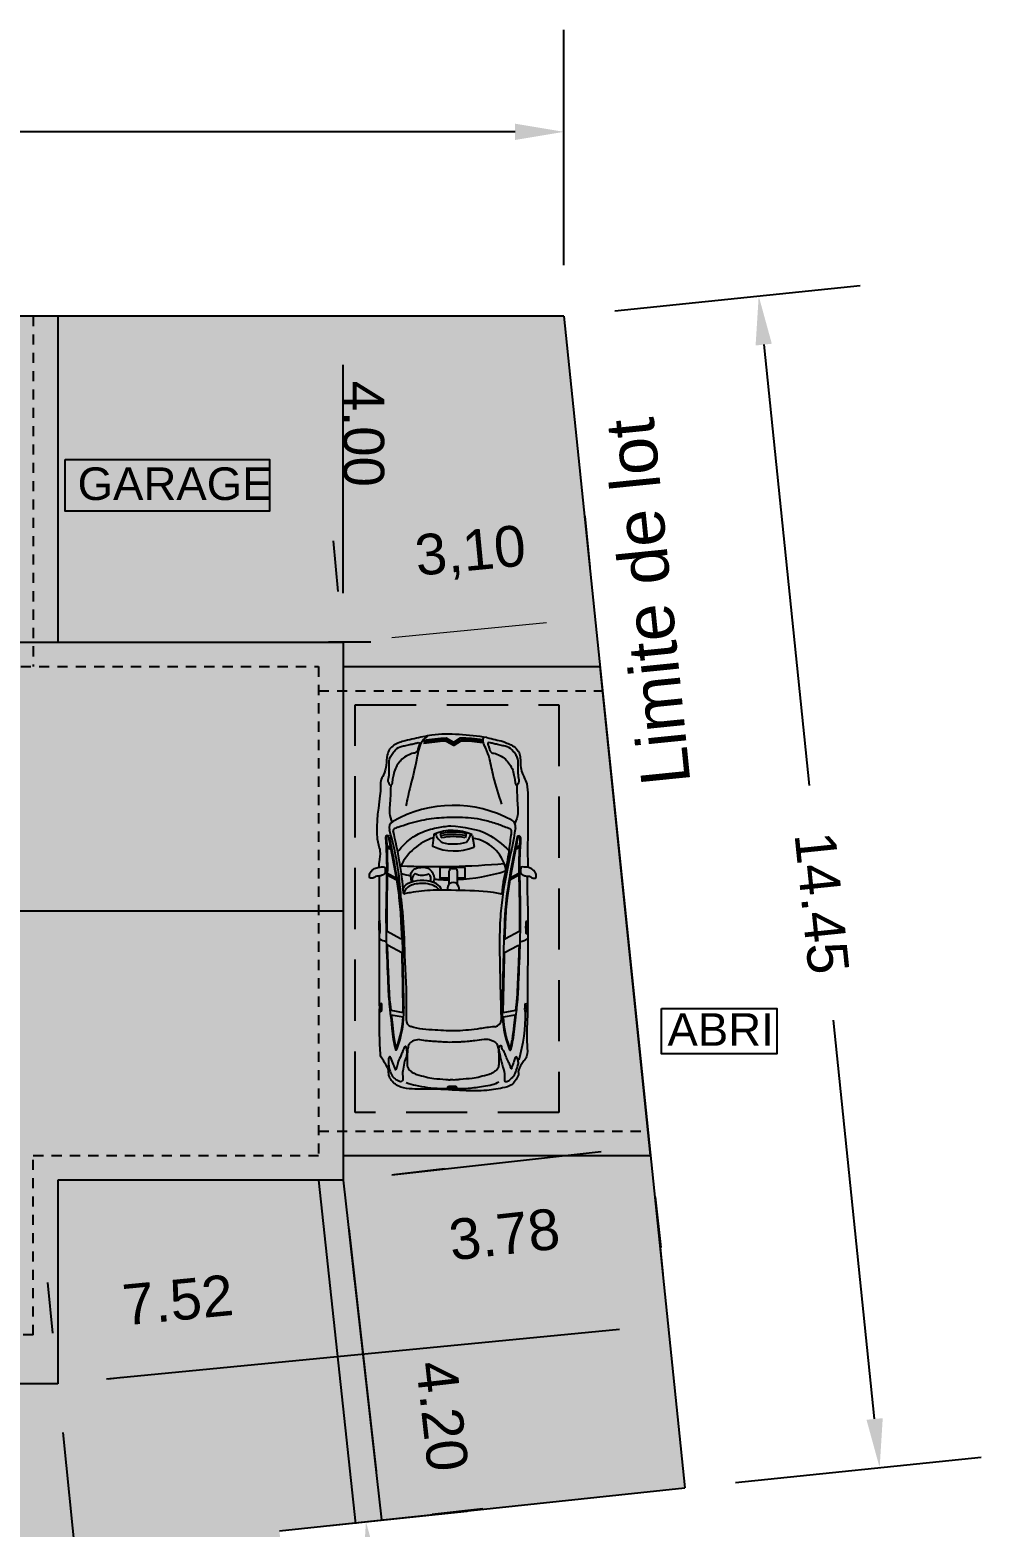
# Model space of a CAD drawing. Header units: millimetres. Extents: x 2334 to 13061, y 1687 to 13341.
# Drawn here: x 2356.39 to 2368.06, y 1713.74 to 1732.11 of the extents above; entities that cross this region are included whole.
import ezdxf

# ---------------------------------------------------------------- set-up
doc = ezdxf.new("R2010")
doc.units = ezdxf.units.MM
doc.linetypes.add('CACHE', pattern=[0.375, 0.25, -0.125])
for name, color, linetype in [('AUTOS', 250, 'Continuous'), ('Cotations Lot', 5, 'Continuous'), ('Espaces verts', 82, 'Continuous'), ('LimitesConstr', 1, 'Continuous'), ('LimitesLot', 5, 'Continuous'), ('Maison', 7, 'Continuous'), ('Stationnement', 7, 'Continuous'), ('Texte', 7, 'Continuous')]:
    doc.layers.add(name, color=color, linetype=linetype)
doc.styles.add('Ecriture', font='')
doc.styles.get("Standard").update_dxf_attribs({"font": 'arial.ttf'})
doc.styles.get('Ecriture').set_extended_font_data('NewsGoth BT')
doc.dimstyles.new('ISO-25', dxfattribs={"dimtxt": 2.5, "dimasz": 2.5, "dimexe": 1.25, "dimexo": 0.625, "dimtad": 1, "dimtxsty": 'Standard', "dimcen": 2.5, "dimadec": 0, "dimazin": 0, "dimtfac": 1, "dimtmove": 0, "dimatfit": 3, "dimfxl": 1, "dimarcsym": 0})
doc.dimstyles.new('Voirie', dxfattribs={"dimtxt": 0.8, "dimasz": 0.6, "dimexe": 0.18, "dimexo": 0.0625, "dimgap": 0, "dimtad": 0, "dimzin": 0, "dimdsep": 46, "dimtxsty": 'Ecriture', "dimcen": 0.04, "dimclrd": 256, "dimclre": 256, "dimclrt": 256, "dimaunit": 2, "dimadec": 3, "dimazin": 0, "dimtfac": 1, "dimtofl": 0, "dimtmove": 0, "dimatfit": 0, "dimfxl": 1, "dimtolj": 1, "dimtzin": 0, "dimlwd": -1, "dimarcsym": 0})

# ---------------------------------------------------------------- blocks, each defined once
blk = doc.blocks.new('*D4')
at = {"layer": 'Defpoints', "color": 0, "transparency": 16777216}
for p in [(2360.234, 1728.595), (2360.638, 1728.595), (2360.638, 1724.595)]:
    blk.add_point(p, dxfattribs=at)
at = {"layer": 'LimitesConstr', "lineweight": -2, "transparency": 16777216}
for p, q in [((2360.575, 1728.595), (2360.054, 1728.595)), ((2360.575, 1724.595), (2360.054, 1724.595))]:
    blk.add_line(p, q, dxfattribs=at)
at = {"layer": 'LimitesConstr', "transparency": 16777216}
blk.add_line((2360.234, 1725.195), (2360.234, 1727.995), dxfattribs=at)
for points in [[(2360.334, 1727.995), (2360.134, 1727.995), (2360.234, 1728.595)], [(2360.334, 1725.195), (2360.134, 1725.195), (2360.234, 1724.595)]]:
    blk.add_solid(points, dxfattribs=at)
at = {"layer": 'LimitesConstr', "transparency": 16777216, "insert": (2360.484, 1727.15), "char_height": 0.5, "attachment_point": 5, "rotation": 270, "style": 'Ecriture'}
blk.add_mtext('\\A1;4.00', dxfattribs=at)
blk = doc.blocks.new('*D6')
at = {"layer": 'Defpoints', "color": 0, "transparency": 16777216}
for p in [(2356.734, 1715.495), (2357.555, 1707.386), (2357.555, 1707.386)]:
    blk.add_point(p, dxfattribs=at)
at = {"layer": 'LimitesConstr', "color": 0, "lineweight": -2, "transparency": 16777216}
for p, q in [((2357.356, 1715.558), (2357.53, 1715.575)), ((2356.795, 1714.898), (2357.494, 1707.983)), ((2358.177, 1707.449), (2358.351, 1707.467))]:
    blk.add_line(p, q, dxfattribs=at)
at = {"layer": 'LimitesConstr', "color": 0, "transparency": 16777216}
for points in [[(2356.894, 1714.908), (2356.695, 1714.888), (2356.734, 1715.495)], [(2357.594, 1707.993), (2357.395, 1707.973), (2357.555, 1707.386)]]:
    blk.add_solid(points, dxfattribs=at)
at = {"layer": 'LimitesConstr', "color": 0, "transparency": 16777216, "insert": (2358.02, 1711.529), "char_height": 0.5, "attachment_point": 5, "rotation": 275.7775}
blk.add_mtext('8.15', dxfattribs=at)
blk = doc.blocks.new('*D8')
at = {"layer": 'Defpoints', "color": 0, "transparency": 16777216}
for p in [(2364.219, 1716.219), (2356.734, 1715.495), (2356.734, 1715.495)]:
    blk.add_point(p, dxfattribs=at)
at = {"layer": 'LimitesConstr', "color": 0, "lineweight": -2, "transparency": 16777216}
for p, q in [((2364.159, 1716.842), (2364.099, 1717.464)), ((2356.674, 1716.117), (2356.614, 1716.739)), ((2363.622, 1716.162), (2357.332, 1715.553))]:
    blk.add_line(p, q, dxfattribs=at)
at = {"layer": 'LimitesConstr', "color": 0, "transparency": 16777216}
for points in [[(2363.612, 1716.261), (2363.632, 1716.062), (2364.219, 1716.219)], [(2357.322, 1715.652), (2357.341, 1715.453), (2356.734, 1715.495)]]:
    blk.add_solid(points, dxfattribs=at)
at = {"layer": 'LimitesConstr', "color": 0, "transparency": 16777216, "insert": (2358.208, 1716.522), "char_height": 0.5, "attachment_point": 5, "rotation": 5.5293}
blk.add_mtext('7.52', dxfattribs=at)
blk = doc.blocks.new('*D9')
at = {"layer": 'Defpoints', "color": 0, "transparency": 16777216}
for p in [(2363.324, 1724.893), (2363.324, 1724.893), (2360.234, 1724.595)]:
    blk.add_point(p, dxfattribs=at)
at = {"layer": 'LimitesConstr', "color": 0, "lineweight": -2, "transparency": 16777216}
for p, q in [((2363.264, 1725.515), (2363.204, 1726.138)), ((2360.174, 1725.217), (2360.114, 1725.839))]:
    blk.add_line(p, q, dxfattribs=at)
at = {"layer": 'LimitesConstr', "color": 0, "lineweight": 0, "transparency": 16777216}
blk.add_line((2360.832, 1724.653), (2362.727, 1724.836), dxfattribs=at)
at = {"layer": 'LimitesConstr', "color": 0, "transparency": 16777216}
for points in [[(2362.717, 1724.935), (2362.737, 1724.736), (2363.324, 1724.893)], [(2360.822, 1724.752), (2360.841, 1724.553), (2360.234, 1724.595)]]:
    blk.add_solid(points, dxfattribs=at)
at = {"layer": 'LimitesConstr', "color": 0, "transparency": 16777216, "insert": (2361.798, 1725.676), "char_height": 0.5, "attachment_point": 5, "rotation": 5.5186}
blk.add_mtext('3,10', dxfattribs=at)
blk = doc.blocks.new('*D19')
at = {"layer": 'Defpoints', "color": 0, "transparency": 16777216}
for p in [(2360.234, 1717.995), (2360.705, 1713.826), (2360.705, 1713.826)]:
    blk.add_point(p, dxfattribs=at)
at = {"layer": 'LimitesConstr', "color": 0, "lineweight": -2, "transparency": 16777216}
for p, q in [((2360.855, 1718.065), (2361.477, 1718.135)), ((2360.302, 1717.399), (2360.638, 1714.422)), ((2361.326, 1713.896), (2361.947, 1713.966))]:
    blk.add_line(p, q, dxfattribs=at)
at = {"layer": 'LimitesConstr', "color": 0, "transparency": 16777216}
for points in [[(2360.401, 1717.41), (2360.202, 1717.387), (2360.234, 1717.995)], [(2360.737, 1714.433), (2360.539, 1714.411), (2360.705, 1713.826)]]:
    blk.add_solid(points, dxfattribs=at)
at = {"layer": 'LimitesConstr', "color": 0, "transparency": 16777216, "insert": (2361.447, 1715.1), "char_height": 0.5, "attachment_point": 5, "rotation": 276.4456}
blk.add_mtext('4.20', dxfattribs=at)
blk = doc.blocks.new('Citroen planta')
blk.add_arc((-3.183, -0.72), 0.00887, 252.2743, 284.294)
at = {"layer": 'AUTOS'}
for p, q in [((-2.995, 0.821), (-2.976, 0.777)), ((-2.971, 0.82), (-2.951, 0.772)), ((-2.658, 0.814), (-2.599, 0.706)), ((-2.637, 0.814), (-2.576, 0.702)), ((-1.946, 0.816), (-1.856, 0.652)), ((-1.771, 0.803), (-1.682, 0.639)), ((-0.975, 0.772), (-0.947, 0.619)), ((-0.92, 0.766), (-0.893, 0.621)), ((-3.129, 0.241), (-2.989, 0.266)), ((-4.317, -0.068), (-4.269, 0.015)), ((-4.269, 0.015), (-4.316, 0.089)), ((-4.299, -0.072), (-4.251, 0.011)), ((-4.252, 0.02), (-4.298, 0.094)), ((-4.281, -0.076), (-4.231, 0.011)), ((-4.231, 0.02), (-4.28, 0.099)), ((-3.148, 0.167), (-3.122, 0.162)), ((-3.122, 0.162), (-3.096, 0.157)), ((-2.717, -0.012), (-2.717, 0.032)), ((-2.69, 0.059), (-2.526, 0.059)), ((-3.146, -0.15), (-3.12, -0.144)), ((-3.12, -0.144), (-3.094, -0.139)), ((-2.528, -0.039), (-2.69, -0.039)), ((-3.132, -0.229), (-2.999, -0.246)), ((-2.662, -0.799), (-2.603, -0.691)), ((-2.641, -0.799), (-2.58, -0.687)), ((-1.95, -0.8), (-1.861, -0.636)), ((-1.776, -0.787), (-1.686, -0.623)), ((-0.979, -0.757), (-0.951, -0.604)), ((-0.924, -0.751), (-0.898, -0.606)), ((-2.999, -0.806), (-2.98, -0.762)), ((-2.976, -0.805), (-2.955, -0.757))]:
    blk.add_line(p, q, dxfattribs=at)
blk.add_lwpolyline([(-2.598, -0.039), (-2.598, -0.143, -0.414214), (-2.607, -0.152), (-2.724, -0.152, -0.414214), (-2.733, -0.143), (-2.733, 0.144, -0.414214), (-2.724, 0.153), (-2.607, 0.153, -0.414214), (-2.598, 0.144), (-2.598, 0.059)], format="xyb", dxfattribs=at)
for centre, radius, start, end in [((-2.052, 0.792), 0.234, 8.5013, 34.351), ((-3.232, 0.686), 0.0887, 80.9279, 151.2771), ((-3.097, 0.814), 0.0222, 88.3008, 259.2357), ((-3.097, 0.814), 0.0133, 88.3008, 259.2357), ((-1.954, 0.811), 0.00887, 28.6584, 89.0684), ((-1.763, 0.807), 0.00887, 88.3483, 208.6584), ((-0.929, -1.144), 2.039, 74.093, 90.7649), ((-0.743, -0.162), 0.912, 74.1707, 81.876), ((-2.002, 0.012), 1.491, 151.2771, 209.976), ((-2.61, 0.179), 0.485, 101.8559, 171.8473), ((-12.158, -0.212), 9.416, 357.4342, 5.1596), ((-4.833, -0.042), 2.253, 2.5781, 17.9104), ((-1.864, 0.647), 0.00887, 266.386, 28.6584), ((3.478, 226.024), 225.458, 268.64295, 268.86254), ((-1.674, 0.643), 0.00887, 208.6584, 268.6906), ((3.478, 226.024), 225.449, 268.69062, 268.86254), ((-0.968, 1.928), 1.318, 268.7216, 291.1082), ((-0.968, 1.928), 1.309, 268.7216, 270.9495), ((-0.968, 1.928), 1.309, 273.2953, 289.7506), ((-0.865, 0.511), 0.0887, 5.3633, 92.4336), ((-0.747, -0.172), 0.912, 76.0102, 81.876), ((-0.529, 0.705), 0.00887, 289.7506, 76.0102), ((-0.497, 0.707), 0.00887, 291.1082, 74.1707), ((-2.723, 0.101), 1.594, 170.1211, 180.2797), ((-2.723, 0.101), 1.577, 170.065, 180.0958), ((-2.723, 0.101), 1.559, 170.065, 179.9087), ((-2.631, 0.003), 0.555, 155.1563, 204.0455), ((-3.247, -0.067), 0.313, 49.4039, 69.9397), ((-3.127, 0.232), 0.00887, 99.8548, 155.1563), ((-3.562, 0.022), 0.629, 335.2947, 22.2212), ((-2.987, 0.257), 0.00887, 22.2212, 99.8548), ((-4.308, 0.094), 0.00887, 180.2797, 212.0347), ((-4.291, 0.099), 0.00887, 180.0958, 212.0347), ((-4.273, 0.104), 0.00887, 179.9087, 212.0347), ((-4.259, 0.015), 0.00887, 330.0729, 32.0347), ((-4.238, 0.015), 0.00887, 330.0729, 32.0347), ((-2.369, 0.013), 0.794, 168.826, 191.8488), ((-2.369, 0.013), 0.767, 168.826, 191.8488), ((-2.369, 0.013), 0.74, 168.826, 191.8488), ((-3.556, 0.011), 0.537, 345.3645, 17.3344), ((-2.69, 0.032), 0.0266, 90, 180), ((-4.309, -0.072), 0.00887, 150.0729, 183.6767), ((-0.763, 0.156), 3.562, 183.6767, 188.3238), ((-4.291, -0.076), 0.00887, 150.0729, 183.7634), ((-0.763, 0.156), 3.544, 183.7634, 188.3238), ((-4.273, -0.08), 0.00887, 150.0729, 183.8507), ((-0.763, 0.156), 3.526, 183.8507, 188.3238), ((-3.194, -0.031), 0.183, 285.462, 329.3051), ((-2.69, -0.012), 0.0266, 180, 270), ((-4.833, -0.042), 2.253, 355.341, 0.0844), ((-3.131, -0.22), 0.00887, 204.0455, 262.577), ((-2.443, -0.02), 0.687, 198.0974, 243.3215), ((-2.998, -0.237), 0.00887, 262.577, 335.2947), ((-2.821, -0.373), 0.185, 333.4848, 25.5347), ((-2.595, -0.34), 0.0753, 62.2145, 141.1029), ((-4.833, -0.042), 2.253, 344.97, 347.9791), ((-2.584, -0.413), 0.0837, 210.9723, 288.8446), ((-0.864, -0.481), 0.0887, 268.702, 340.8366), ((-3.217, -0.689), 0.0887, 209.976, 286.3405), ((-2.168, -4.267), 3.64, 93.0239, 106.3405), ((-2.035, -5.226), 4.641, 94.7136, 104.294), ((-2.417, -0.592), 0.00887, 274.7136, 10.9875), ((-1.868, -0.632), 0.00887, 331.3416, 93.614), ((3.473, -226.008), 225.458, 91.13746, 91.35705), ((3.473, -226.008), 225.449, 91.13746, 91.30938), ((-0.973, -1.913), 1.318, 68.8918, 91.2784), ((-0.973, -1.913), 1.309, 89.0505, 91.2784), ((-0.973, -1.913), 1.309, 70.2494, 86.7047), ((-0.752, 0.187), 0.912, 278.124, 283.9898), ((-0.748, 0.177), 0.912, 278.124, 285.8293), ((-0.533, -0.689), 0.00887, 283.9898, 70.2494), ((-0.501, -0.692), 0.00887, 285.8293, 68.8918), ((-3.101, -0.799), 0.0222, 100.7643, 271.6992), ((-3.101, -0.799), 0.0133, 100.7643, 271.6992), ((-1.958, -0.796), 0.00887, 270.9316, 331.3416), ((-2.056, -0.776), 0.234, 328.9862, 351.4987), ((-1.768, -0.792), 0.00887, 151.3416, 271.6517)]:
    blk.add_arc(centre, radius, start, end, dxfattribs=at)
blk.add_ellipse((-1.998, 0.91), major_axis=(-0.083, 0.0016), ratio=0.102782, dxfattribs=at)
for centre, major_axis, ratio, start_param, end_param in [((-2.47, 0.009), (0.0775, 0), 0.932272, 1.29458, 4.948947), ((-2.445, -0.374), (0, 0.239), 0.529672, 0.058485, 2.894188)]:
    blk.add_ellipse(centre, major_axis=major_axis, ratio=ratio, start_param=start_param, end_param=end_param, dxfattribs=at)
at = {"layer": 'AUTOS', "extrusion": (0, 0, -1)}
blk.add_ellipse((-2.003, -0.894), major_axis=(-0.083, -0.0016), ratio=0.102782, dxfattribs=at)
at = {"layer": 'AUTOS'}
for points, knots in [([(-4.326, 0.423), (-4.316, 0.457), (-4.298, 0.522), (-4.284, 0.612), (-4.248, 0.685), (-4.221, 0.756), (-4.171, 0.799), (-4.117, 0.829), (-4.054, 0.834), (-3.976, 0.832), (-3.899, 0.848), (-3.829, 0.883), (-3.738, 0.923), (-3.541, 0.924), (-3.292, 0.924), (-2.999, 0.921), (-2.824, 0.922), (-2.733, 0.923)], [0, 0, 0, 0, 0.118823, 0.228347, 0.304709, 0.395218, 0.479661, 0.520666, 0.602694, 0.688012, 0.788383, 0.860898, 0.954729, 1.11959, 1.518327, 1.801929, 2.110556, 2.110556, 2.110556, 2.110556]), ([(-2.733, 0.923), (-2.728, 0.937), (-2.717, 0.968), (-2.687, 1.007), (-2.648, 1.026), (-2.608, 1.031), (-2.594, 0.999), (-2.607, 0.969), (-2.629, 0.939), (-2.624, 0.91), (-2.631, 0.882), (-2.638, 0.855), (-2.665, 0.83), (-2.697, 0.833), (-2.741, 0.838), (-2.736, 0.883), (-2.734, 0.909), (-2.733, 0.923)], [0.0885943, 0.0885943, 0.0885943, 0.0885943, 0.1373899, 0.1989553, 0.2458559, 0.2904509, 0.3067594, 0.3537167, 0.3919221, 0.4272917, 0.447055, 0.4910496, 0.5184931, 0.5619515, 0.6001709, 0.6402891, 0.6890715, 0.6890715, 0.6890715, 0.6890715]), ([(-2.625, 0.917), (-2.622, 0.917), (-2.508, 0.912), (-2.255, 0.926), (-1.867, 0.924), (-1.478, 0.921), (-1.158, 0.922), (-0.856, 0.921), (-0.627, 0.9), (-0.446, 0.926), (-0.386, 0.895), (-0.351, 0.873), (-0.314, 0.842), (-0.271, 0.82), (-0.234, 0.803), (-0.195, 0.813), (-0.149, 0.792), (-0.098, 0.763), (-0.049, 0.709), (-0.018, 0.592), (0.012, 0.401), (0.01, 0.107), (-0.016, -0.198), (-0.009, -0.453), (-0.022, -0.615), (-0.066, -0.7), (-0.117, -0.751), (-0.182, -0.787), (-0.264, -0.781), (-0.323, -0.829), (-0.374, -0.85), (-0.406, -0.88), (-0.596, -0.896), (-0.79, -0.894), (-0.973, -0.893), (-0.995, -0.893)], [0.114046, 0.114046, 0.114046, 0.114046, 0.127519, 0.499235, 0.968453, 1.440308, 1.814622, 2.054514, 2.455224, 2.610949, 2.635875, 2.681833, 2.750323, 2.797084, 2.847368, 2.883024, 2.926275, 3.011124, 3.084414, 3.16311, 3.41524, 3.739789, 4.152943, 4.449449, 4.607544, 4.693588, 4.767288, 4.84799, 4.936972, 5.028501, 5.093159, 5.12765, 5.168553, 5.718196, 5.794044, 5.794044, 5.794044, 5.794044]), ([(-3.218, 0.773), (-2.875, 0.719), (-2.566, 0.623), (-2.153, 0.59), (-2.082, 0.585), (-2.082, 0.585)], [0.0003636, 0.0003636, 0.0003636, 0.0003636, 0.134701, 0.134701, 0.1508358, 0.1508358, 0.1508358, 0.1508358]), ([(-3.101, 0.792), (-2.779, 0.731), (-2.434, 0.652), (-2.009, 0.637), (-1.935, 0.634), (-1.862, 0.629)], [0.0116221, 0.0116221, 0.0116221, 0.0116221, 0.1543947, 0.1543947, 0.1841997, 0.1841997, 0.1841997, 0.1841997]), ([(-3.096, 0.836), (-2.936, 0.825), (-2.688, 0.819), (-2.28, 0.833), (-1.815, 0.829), (-1.391, 0.811), (-1.127, 0.799), (-1.035, 0.789), (-0.614, 0.741)], [0.04998, 0.04998, 0.04998, 0.04998, 0.456658, 0.88886, 1.432548, 2.02833, 2.31987, 2.336539, 2.336539, 2.336539, 2.336539]), ([(-2.971, 0.82), (-2.914, 0.817), (-2.862, 0.815), (-2.759, 0.814), (-2.708, 0.813), (-2.658, 0.814)], [0.1630874, 0.1630874, 0.1630874, 0.1630874, 0.3282058, 0.3282058, 0.4985864, 0.4985864, 0.4985864, 0.4985864]), ([(-2.637, 0.814), (-2.591, 0.815), (-2.545, 0.816), (-2.395, 0.819), (-2.291, 0.821), (-2.11, 0.822), (-2.032, 0.821), (-1.954, 0.82)], [0.5222333, 0.5222333, 0.5222333, 0.5222333, 0.6789211, 0.6789211, 1.0296365, 1.0296365, 1.2940564, 1.2940564, 1.2940564, 1.2940564]), ([(-1.763, 0.816), (-1.696, 0.814), (-1.629, 0.812), (-1.485, 0.806), (-1.407, 0.803), (-1.268, 0.796), (-1.207, 0.794), (-1.122, 0.788), (-1.098, 0.786), (-0.975, 0.772)], [1.5086743, 1.5086743, 1.5086743, 1.5086743, 1.734954, 1.734954, 1.9977611, 1.9977611, 2.2072366, 2.2072366, 2.2879509, 2.2879509, 2.2879509, 2.2879509]), ([(-1.067, 0.895), (-1.061, 0.898), (-1.044, 0.908), (-1.011, 0.91), (-0.981, 0.909), (-0.963, 0.9), (-0.958, 0.896), (-0.956, 0.895)], [0, 0, 0, 0, 0.00281353, 0.00784005, 0.01287951, 0.01501274, 0.01570301, 0.01570301, 0.01570301, 0.01570301]), ([(-1.067, 0.895), (-1.061, 0.891), (-1.044, 0.882), (-1.011, 0.89), (-0.981, 0.881), (-0.963, 0.89), (-0.958, 0.894), (-0.956, 0.895)], [0, 0, 0, 0, 0.00281353, 0.00784005, 0.01287951, 0.01501274, 0.01570301, 0.01570301, 0.01570301, 0.01570301]), ([(-3.243, -0.022), (-3.226, 0.137), (-3.197, 0.409), (-3.016, 0.609), (-2.94, 0.692)], [0, 0, 0, 0, 0.5236809, 0.8940297, 0.8940297, 0.8940297, 0.8940297]), ([(-3.22, 0.673), (-3.217, 0.684), (-3.212, 0.701), (-3.196, 0.717), (-3.166, 0.722), (-3.077, 0.708), (-2.906, 0.689), (-2.702, 0.654), (-2.542, 0.62), (-2.456, 0.608), (-2.422, 0.608), (-2.402, 0.605), (-2.423, 0.528), (-2.442, 0.351), (-2.45, 0.056), (-2.455, -0.257), (-2.435, -0.45), (-2.413, -0.566), (-2.408, -0.59)], [0, 0, 0, 0, 0.038062, 0.057765, 0.075887, 0.136118, 0.360736, 0.660851, 0.833831, 0.919425, 0.944413, 0.95681, 0.976133, 1.15453, 1.659168, 1.908025, 2.226872, 2.308645, 2.308645, 2.308645, 2.308645]), ([(-2.576, 0.702), (-2.505, 0.691), (-2.433, 0.68), (-2.26, 0.659), (-2.159, 0.651), (-1.993, 0.645), (-1.929, 0.643), (-1.865, 0.639)], [0.08651219, 0.08651219, 0.08651219, 0.08651219, 0.11635961, 0.11635961, 0.15763882, 0.15763882, 0.18372658, 0.18372658, 0.18372658, 0.18372658]), ([(-2.082, 0.585), (-2.043, 0.581), (-1.813, 0.574), (-1.469, 0.583), (-1.174, 0.586), (-0.869, 0.599)], [0.0364782, 0.0364782, 0.0364782, 0.0364782, 0.0534387, 0.1292772, 0.1736343, 0.1736343, 0.1736343, 0.1736343]), ([(-0.616, 0.462), (-0.612, 0.477), (-0.603, 0.508), (-0.568, 0.548), (-0.499, 0.565), (-0.421, 0.567), (-0.339, 0.571), (-0.271, 0.565), (-0.234, 0.527), (-0.207, 0.491), (-0.186, 0.427), (-0.161, 0.343), (-0.139, 0.226), (-0.135, 0.127), (-0.126, 0.061), (-0.127, 0.042), (-0.128, 0.041)], [0, 0, 0, 0, 0.051006, 0.109652, 0.169413, 0.283146, 0.376203, 0.448906, 0.503455, 0.546185, 0.600943, 0.729234, 0.842906, 1.005303, 1.062348, 1.067834, 1.067834, 1.067834, 1.067834]), ([(-0.097, 0.568), (-0.084, 0.541), (-0.056, 0.482), (-0.042, 0.352), (-0.011, 0.19), (-0.014, 0.013), (-0.014, -0.202), (-0.038, -0.389), (-0.073, -0.522), (-0.09, -0.57)], [0.0003357, 0.0003357, 0.0003357, 0.0003357, 0.0120881, 0.0270745, 0.0525606, 0.0788485, 0.0988506, 0.1397625, 0.1546131, 0.1546131, 0.1546131, 0.1546131]), ([(-4.326, 0.423), (-4.34, 0.309), (-4.367, 0.085), (-4.37, -0.218), (-4.317, -0.435), (-4.285, -0.591), (-4.251, -0.7), (-4.184, -0.777), (-4.094, -0.808), (-3.986, -0.809), (-3.878, -0.837), (-3.799, -0.884), (-3.708, -0.881), (-3.451, -0.9), (-3.177, -0.965), (-2.915, -0.878), (-2.822, -0.901), (-2.755, -0.903), (-2.734, -0.902)], [0, 0, 0, 0, 0.388807, 0.765455, 1.01322, 1.141907, 1.30735, 1.390473, 1.477778, 1.61655, 1.755196, 1.851534, 1.920565, 2.05458, 2.731843, 2.819344, 2.97386, 3.044752, 3.044752, 3.044752, 3.044752]), ([(-0.777, 0.519), (-0.77, 0.444), (-0.747, 0.298), (-0.719, 0.061), (-0.736, -0.222), (-0.747, -0.416), (-0.78, -0.51)], [0.0073838, 0.0073838, 0.0073838, 0.0073838, 0.0294007, 0.067193, 0.1037964, 0.1444788, 0.1444788, 0.1444788, 0.1444788]), ([(-0.619, -0.404), (-0.617, -0.435), (-0.613, -0.483), (-0.568, -0.536), (-0.499, -0.553), (-0.421, -0.555), (-0.339, -0.559), (-0.271, -0.553), (-0.234, -0.515), (-0.207, -0.479), (-0.186, -0.415), (-0.161, -0.331), (-0.139, -0.213), (-0.135, -0.114), (-0.125, -0.038), (-0.13, -0.006), (-0.126, 0.02), (-0.128, 0.041)], [0, 0, 0, 0, 0.102568, 0.161214, 0.220975, 0.334708, 0.427765, 0.500468, 0.555017, 0.597747, 0.652505, 0.780796, 0.894469, 1.056865, 1.11391, 1.156093, 1.160184, 1.160184, 1.160184, 1.160184]), ([(-2.449, -0.17), (-2.459, -0.171), (-2.474, -0.179), (-2.516, -0.233), (-2.538, -0.309), (-2.534, -0.441), (-2.52, -0.498), (-2.487, -0.554), (-2.472, -0.568), (-2.416, -0.6)], [0.058485, 0.058485, 0.058485, 0.058485, 0.595418, 0.595418, 1.615982, 1.615982, 2.403313, 2.403313, 2.894188, 2.894188, 2.894188, 2.894188]), ([(-4.346, -0.301), (-4.326, -0.326), (-4.258, -0.407), (-4.023, -0.44), (-3.765, -0.509), (-3.569, -0.554), (-3.487, -0.573)], [0.006523, 0.006523, 0.006523, 0.006523, 0.111758, 0.359136, 0.754402, 1.03756, 1.03756, 1.03756, 1.03756]), ([(-2.554, -0.502), (-2.574, -0.505), (-2.607, -0.509), (-2.66, -0.515), (-2.7, -0.484), (-2.73, -0.435), (-2.734, -0.376), (-2.734, -0.314), (-2.697, -0.264), (-2.644, -0.23), (-2.584, -0.219), (-2.557, -0.236), (-2.551, -0.241)], [0, 0, 0, 0, 0.0697224, 0.1152553, 0.1718464, 0.228887, 0.3065165, 0.3695628, 0.4317857, 0.5044965, 0.584817, 0.6125638, 0.6125638, 0.6125638, 0.6125638]), ([(-3.226, -0.672), (-3.222, -0.68), (-3.214, -0.695), (-3.206, -0.717), (-3.193, -0.726), (-3.187, -0.728), (-3.186, -0.728)], [0, 0, 0, 0, 0.03043159, 0.05630154, 0.07707664, 0.0801121, 0.0801121, 0.0801121, 0.0801121]), ([(-3.105, -0.777), (-2.783, -0.716), (-2.438, -0.637), (-2.013, -0.622), (-1.939, -0.619), (-1.866, -0.614)], [0.0116221, 0.0116221, 0.0116221, 0.0116221, 0.1543947, 0.1543947, 0.1841997, 0.1841997, 0.1841997, 0.1841997]), ([(-3.1, -0.821), (-2.941, -0.81), (-2.693, -0.803), (-2.284, -0.818), (-1.82, -0.814), (-1.396, -0.796), (-1.131, -0.783), (-1.039, -0.774), (-0.619, -0.726)], [0.04998, 0.04998, 0.04998, 0.04998, 0.456658, 0.88886, 1.432548, 2.02833, 2.31987, 2.336539, 2.336539, 2.336539, 2.336539]), ([(-2.58, -0.687), (-2.509, -0.675), (-2.437, -0.665), (-2.264, -0.644), (-2.164, -0.636), (-1.998, -0.63), (-1.933, -0.627), (-1.869, -0.623)], [0.08651219, 0.08651219, 0.08651219, 0.08651219, 0.11635961, 0.11635961, 0.15763882, 0.15763882, 0.18372658, 0.18372658, 0.18372658, 0.18372658]), ([(-2.36, -0.632), (-2.31, -0.625), (-2.266, -0.622), (-2.013, -0.597), (-1.837, -0.594), (-1.429, -0.577), (-1.203, -0.563), (-1.006, -0.57), (-0.971, -0.567), (-0.866, -0.57)], [0.1070055, 0.1070055, 0.1070055, 0.1070055, 0.1399042, 0.1399042, 0.2098563, 0.2098563, 0.2979905, 0.2979905, 0.3093168, 0.3093168, 0.3093168, 0.3093168]), ([(-2.976, -0.805), (-2.919, -0.802), (-2.866, -0.8), (-2.763, -0.798), (-2.713, -0.798), (-2.662, -0.799)], [0.1630874, 0.1630874, 0.1630874, 0.1630874, 0.3282058, 0.3282058, 0.4985864, 0.4985864, 0.4985864, 0.4985864]), ([(-2.734, -0.902), (-2.731, -0.92), (-2.72, -0.956), (-2.687, -0.998), (-2.648, -1.017), (-2.608, -1.023), (-2.594, -0.99), (-2.607, -0.96), (-2.629, -0.931), (-2.624, -0.902), (-2.631, -0.873), (-2.638, -0.847), (-2.665, -0.822), (-2.697, -0.824), (-2.741, -0.829), (-2.737, -0.869), (-2.735, -0.892), (-2.734, -0.902)], [0.0739443, 0.0739443, 0.0739443, 0.0739443, 0.1373899, 0.1989553, 0.2458559, 0.2904509, 0.3067594, 0.3537167, 0.3919221, 0.4272917, 0.447055, 0.4910496, 0.5184931, 0.5619515, 0.6001709, 0.6402891, 0.6746905, 0.6746905, 0.6746905, 0.6746905]), ([(-2.641, -0.799), (-2.595, -0.799), (-2.549, -0.8), (-2.399, -0.804), (-2.296, -0.806), (-2.114, -0.807), (-2.036, -0.806), (-1.958, -0.805)], [0.5222333, 0.5222333, 0.5222333, 0.5222333, 0.6789211, 0.6789211, 1.0296365, 1.0296365, 1.2940564, 1.2940564, 1.2940564, 1.2940564]), ([(-1.768, -0.8), (-1.701, -0.799), (-1.634, -0.796), (-1.489, -0.791), (-1.412, -0.787), (-1.273, -0.781), (-1.211, -0.778), (-1.126, -0.773), (-1.102, -0.771), (-0.979, -0.757)], [1.5086743, 1.5086743, 1.5086743, 1.5086743, 1.734954, 1.734954, 1.9977611, 1.9977611, 2.2072366, 2.2072366, 2.2879509, 2.2879509, 2.2879509, 2.2879509]), ([(-1.071, -0.879), (-1.065, -0.876), (-1.048, -0.866), (-1.016, -0.874), (-0.985, -0.865), (-0.968, -0.875), (-0.962, -0.878), (-0.961, -0.879)], [0, 0, 0, 0, 0.00281353, 0.00784005, 0.01287951, 0.01501274, 0.01570301, 0.01570301, 0.01570301, 0.01570301]), ([(-1.071, -0.879), (-1.065, -0.883), (-1.048, -0.893), (-1.016, -0.895), (-0.985, -0.894), (-0.968, -0.884), (-0.962, -0.88), (-0.961, -0.879)], [0, 0, 0, 0, 0.00281353, 0.00784005, 0.01287951, 0.01501274, 0.01570301, 0.01570301, 0.01570301, 0.01570301])]:
    blk.add_open_spline(points, degree=3, knots=knots, dxfattribs=at)
for points in [[(-4.264, 0.45), (-4.251, 0.497), (-4.239, 0.553), (-4.224, 0.618), (-4.212, 0.671), (-4.155, 0.746), (-4.109, 0.779), (-4.058, 0.802), (-3.977, 0.805), (-3.904, 0.807), (-3.823, 0.813), (-3.788, 0.818), (-3.76, 0.806), (-3.738, 0.786), (-3.748, 0.775), (-3.781, 0.768), (-3.845, 0.757), (-3.925, 0.738), (-4, 0.699), (-4.058, 0.651), (-4.105, 0.58), (-4.132, 0.509), (-4.138, 0.483), (-4.151, 0.469), (-4.184, 0.453), (-4.23, 0.439), (-4.254, 0.432), (-4.264, 0.45)], [(-3.736, 0.788), (-3.573, 0.793), (-3.467, 0.8), (-3.394, 0.802), (-3.271, 0.765)], [(-0.392, 0.793), (-0.407, 0.784), (-0.401, 0.771), (-0.376, 0.759), (-0.324, 0.745), (-0.277, 0.727), (-0.261, 0.723), (-0.272, 0.717), (-0.308, 0.704), (-0.362, 0.68), (-0.427, 0.65), (-0.481, 0.626), (-0.517, 0.606), (-0.542, 0.597), (-0.544, 0.588), (-0.534, 0.574), (-0.447, 0.578), (-0.407, 0.585), (-0.282, 0.619), (-0.168, 0.637), (-0.107, 0.648), (-0.112, 0.686), (-0.14, 0.719), (-0.188, 0.762), (-0.262, 0.788), (-0.313, 0.806), (-0.364, 0.804), (-0.405, 0.791)], [(-3.509, 0.605), (-3.843, 0.504), (-4.066, 0.454), (-4.195, 0.407), (-4.278, 0.375), (-4.331, 0.381)], [(-3.226, -0.672), (-3.305, -0.408), (-3.341, -0.164), (-3.348, 0.086), (-3.317, 0.373), (-3.271, 0.537), (-3.22, 0.673)], [(-0.594, 0.111), (-0.602, 0.204), (-0.609, 0.274), (-0.623, 0.387), (-0.621, 0.448), (-0.616, 0.462)], [(-0.619, -0.404), (-0.607, -0.31), (-0.594, -0.137), (-0.59, -0.062), (-0.592, 0.056), (-0.594, 0.111)], [(-0.02, 0.03), (-0.024, 0.046), (-0.035, 0.048), (-0.044, 0.044), (-0.048, 0.034), (-0.047, 0), (-0.047, -0.029), (-0.044, -0.048), (-0.039, -0.055), (-0.026, -0.056), (-0.02, -0.048), (-0.019, -0.033), (-0.02, 0.03)], [(-4.264, -0.42), (-4.251, -0.467), (-4.239, -0.523), (-4.224, -0.589), (-4.212, -0.641), (-4.155, -0.716), (-4.109, -0.749), (-4.058, -0.772), (-3.977, -0.775), (-3.904, -0.778), (-3.823, -0.783), (-3.788, -0.789), (-3.76, -0.776), (-3.738, -0.756), (-3.748, -0.745), (-3.781, -0.738), (-3.845, -0.727), (-3.925, -0.708), (-4, -0.67), (-4.058, -0.622), (-4.105, -0.55), (-4.132, -0.479), (-4.138, -0.453), (-4.151, -0.439), (-4.184, -0.423), (-4.23, -0.409), (-4.254, -0.402), (-4.264, -0.42)], [(-0.402, -0.758), (-0.407, -0.765), (-0.404, -0.776), (-0.387, -0.783), (-0.335, -0.785), (-0.286, -0.78), (-0.215, -0.759), (-0.154, -0.724), (-0.124, -0.683), (-0.11, -0.649), (-0.108, -0.623), (-0.129, -0.606), (-0.185, -0.609), (-0.258, -0.602), (-0.354, -0.583), (-0.421, -0.559), (-0.54, -0.577), (-0.458, -0.618), (-0.408, -0.639), (-0.33, -0.671), (-0.261, -0.69), (-0.249, -0.699), (-0.274, -0.708), (-0.315, -0.724), (-0.396, -0.755), (-0.403, -0.757)], [(-3.736, -0.758), (-3.573, -0.763), (-3.467, -0.771), (-3.394, -0.772), (-3.286, -0.744)]]:
    blk.add_spline(points, degree=3, dxfattribs=at)
for points in [[(-3.099, 0.801), (-3.058, 0.793), (-3.017, 0.785), (-2.976, 0.777)], [(-3.097, 0.827), (-3.061, 0.825), (-3.027, 0.823), (-2.995, 0.821)], [(-2.951, 0.772), (-2.836, 0.75), (-2.718, 0.726), (-2.599, 0.706)], [(-0.92, 0.766), (-0.848, 0.758), (-0.751, 0.747), (-0.619, 0.731)], [(-2.955, -0.757), (-2.84, -0.734), (-2.723, -0.711), (-2.603, -0.691)], [(-0.924, -0.751), (-0.852, -0.743), (-0.755, -0.731), (-0.623, -0.716)], [(-3.104, -0.786), (-3.063, -0.778), (-3.022, -0.77), (-2.98, -0.762)], [(-3.101, -0.812), (-3.065, -0.809), (-3.031, -0.807), (-2.999, -0.806)], [(-2.626, -0.894), (-2.625, -0.894), (-2.623, -0.894), (-2.622, -0.894)], [(-2.085, -0.897), (-2.264, -0.896), (-2.443, -0.895), (-2.622, -0.894)], [(-1.033, -0.893), (-1.329, -0.894), (-1.63, -0.897), (-1.93, -0.897)]]:
    blk.add_open_spline(points, degree=3, dxfattribs=at)
at = {"layer": 'AUTOS', "end_tangent": (0.131085, 0.991371)}
blk.add_spline([(-2.93, -0.668), (-3.046, -0.559), (-3.155, -0.393), (-3.218, -0.194), (-3.243, -0.022)], degree=3, dxfattribs=at)
blk = doc.blocks.new('*D32')
at = {"layer": 'Defpoints', "color": 0, "transparency": 16777216}
for p in [(2363.993, 1718.411), (2363.993, 1718.411), (2360.234, 1717.995)]:
    blk.add_point(p, dxfattribs=at)
at = {"layer": 'LimitesConstr', "color": 0, "lineweight": -2, "transparency": 16777216}
for p, q in [((2360.831, 1718.061), (2363.397, 1718.345)), ((2364.062, 1717.79), (2364.131, 1717.169)), ((2360.303, 1717.374), (2360.372, 1716.752))]:
    blk.add_line(p, q, dxfattribs=at)
at = {"layer": 'LimitesConstr', "color": 0, "transparency": 16777216}
for points in [[(2363.386, 1718.444), (2363.408, 1718.246), (2363.993, 1718.411)], [(2360.82, 1718.16), (2360.842, 1717.961), (2360.234, 1717.995)]]:
    blk.add_solid(points, dxfattribs=at)
at = {"layer": 'LimitesConstr', "color": 0, "transparency": 16777216, "insert": (2362.211, 1717.328), "char_height": 0.5, "attachment_point": 5, "rotation": 6.3191}
blk.add_mtext('3.78', dxfattribs=at)
blk = doc.blocks.new('*D35')
at = {"layer": 'Cotations Lot', "color": 0, "lineweight": -2, "transparency": 16777216}
for p, q in [((2341.892, 1729.22), (2341.892, 1732.105)), ((2362.942, 1729.22), (2362.942, 1732.105)), ((2342.492, 1730.855), (2351.095, 1730.855)), ((2362.342, 1730.855), (2354.045, 1730.855))]:
    blk.add_line(p, q, dxfattribs=at)
at = {"layer": 'Cotations Lot', "color": 0, "transparency": 16777216}
for points in [[(2342.492, 1730.955), (2342.492, 1730.755), (2341.892, 1730.855)], [(2362.342, 1730.955), (2362.342, 1730.755), (2362.942, 1730.855)]]:
    blk.add_solid(points, dxfattribs=at)
at = {"layer": 'Defpoints', "color": 0, "transparency": 16777216}
for p in [(2341.892, 1730.855), (2341.892, 1728.595), (2362.942, 1728.595)]:
    blk.add_point(p, dxfattribs=at)
at = {"layer": 'Cotations Lot', "color": 0, "transparency": 16777216, "insert": (2352.57, 1730.855), "char_height": 0.5, "attachment_point": 5}
blk.add_mtext('21.05', dxfattribs=at)
blk = doc.blocks.new('*D36')
at = {"layer": 'Cotations Lot', "color": 0, "lineweight": -2, "transparency": 16777216}
for p, q in [((2363.564, 1728.659), (2366.573, 1728.97)), ((2365.391, 1728.244), (2365.95, 1722.834)), ((2366.751, 1715.064), (2366.247, 1719.955)), ((2365.047, 1714.285), (2368.056, 1714.595))]:
    blk.add_line(p, q, dxfattribs=at)
at = {"layer": 'Cotations Lot', "color": 0, "transparency": 16777216}
for points in [[(2365.491, 1728.255), (2365.292, 1728.234), (2365.33, 1728.841)], [(2366.851, 1715.074), (2366.652, 1715.054), (2366.813, 1714.467)]]:
    blk.add_solid(points, dxfattribs=at)
at = {"layer": 'Defpoints', "color": 0, "transparency": 16777216}
for p in [(2362.942, 1728.595), (2366.813, 1714.467), (2364.426, 1714.221)]:
    blk.add_point(p, dxfattribs=at)
at = {"layer": 'Cotations Lot', "color": 0, "transparency": 16777216, "insert": (2366.103, 1721.395), "char_height": 0.5, "attachment_point": 5, "rotation": 275.8917}
blk.add_mtext('14.45', dxfattribs=at)
blk = doc.blocks.new('*D37')
at = {"layer": 'Cotations Lot', "color": 0, "lineweight": -2, "transparency": 16777216}
for p, q in [((2364.491, 1713.599), (2364.746, 1711.196)), ((2359.519, 1713.072), (2359.774, 1710.669)), ((2364.018, 1712.376), (2363.526, 1712.323)), ((2360.239, 1711.975), (2360.993, 1712.055))]:
    blk.add_line(p, q, dxfattribs=at)
at = {"layer": 'Cotations Lot', "color": 0, "transparency": 16777216}
for points in [[(2364.007, 1712.475), (2364.028, 1712.276), (2364.615, 1712.439)], [(2360.229, 1712.074), (2360.25, 1711.875), (2359.642, 1711.912)]]:
    blk.add_solid(points, dxfattribs=at)
at = {"layer": 'Defpoints', "color": 0, "transparency": 16777216}
for p in [(2364.426, 1714.221), (2359.453, 1713.693), (2364.615, 1712.439)]:
    blk.add_point(p, dxfattribs=at)
at = {"layer": 'Cotations Lot', "color": 0, "transparency": 16777216, "insert": (2362.252, 1712.258), "char_height": 0.5, "attachment_point": 5, "rotation": 6.0547}
blk.add_mtext('5.00', dxfattribs=at)
blk = doc.blocks.new('*D41')
at = {"layer": 'Cotations Lot', "color": 0, "lineweight": -2, "transparency": 16777216}
for p, q in [((2360.075, 1713.758), (2361.757, 1713.933)), ((2360.576, 1713.207), (2360.752, 1711.517)), ((2361.078, 1708.383), (2361.016, 1708.976)), ((2360.701, 1707.74), (2362.383, 1707.915))]:
    blk.add_line(p, q, dxfattribs=at)
at = {"layer": 'Cotations Lot', "color": 0, "transparency": 16777216}
for points in [[(2360.675, 1713.217), (2360.476, 1713.196), (2360.514, 1713.804)], [(2361.177, 1708.393), (2360.978, 1708.372), (2361.14, 1707.786)]]:
    blk.add_solid(points, dxfattribs=at)
at = {"layer": 'Defpoints', "color": 0, "transparency": 16777216}
for p in [(2359.453, 1713.693), (2360.514, 1713.804), (2360.08, 1707.676)]:
    blk.add_point(p, dxfattribs=at)
at = {"layer": 'Cotations Lot', "color": 0, "transparency": 16777216, "insert": (2360.973, 1710.256), "char_height": 0.5, "attachment_point": 5, "rotation": 275.9401}
blk.add_mtext('6.05', dxfattribs=at)

msp = doc.modelspace()

# ---------------------------------------------------------------- hatches: boundary and pattern name
at = {"layer": 'Espaces verts', "transparency": 33554508}
h = msp.add_hatch(color=256, dxfattribs=at)
h.dxf.hatch_style = 1
h.paths.add_polyline_path([(2339.182, 1725.515), (2340.11, 1705.387), (2360.08, 1707.676), (2359.453, 1713.693), (2360.382, 1713.792), (2359.934, 1717.995), (2356.734, 1717.995), (2356.734, 1715.495), (2348.234, 1715.495), (2348.234, 1717.995), (2344.734, 1717.995), (2344.734, 1724.595), (2347.634, 1724.595), (2347.634, 1728.595), (2341.892, 1728.595)])
at = {"layer": 'Espaces verts', "true_color": 0x939598, "transparency": 33554508}
h = msp.add_hatch(color=252, dxfattribs=at)
h.dxf.hatch_style = 1
h.paths.add_polyline_path([(2356.734, 1724.595), (2360.234, 1724.595), (2360.234, 1724.295), (2363.386, 1724.295), (2362.942, 1728.595), (2356.734, 1728.595)])
h.paths.add_polyline_path([(2364.005, 1718.295), (2360.234, 1718.295), (2360.234, 1717.995), (2359.934, 1717.995), (2360.382, 1713.792), (2364.426, 1714.221)])
at = {"layer": 'Maison', "true_color": 0x991b1e, "transparency": 33554508}
h = msp.add_hatch(color=244, dxfattribs=at)
h.dxf.hatch_style = 1
h.paths.add_polyline_path([(2360.234, 1724.595), (2344.734, 1724.595), (2344.734, 1721.295), (2360.234, 1721.295)])
h.paths.add_polyline_path([(2360.234, 1721.295), (2344.734, 1721.295), (2344.734, 1717.995), (2348.234, 1717.995), (2348.234, 1715.495), (2356.734, 1715.495), (2356.734, 1717.995), (2360.234, 1717.995)])
h.paths.add_polyline_path([(2356.734, 1728.595), (2347.634, 1728.595), (2347.634, 1724.595), (2356.734, 1724.595)])
h.paths.add_polyline_path([(2363.386, 1724.295), (2360.234, 1724.295), (2360.234, 1718.295), (2364.005, 1718.295)])

# ---------------------------------------------------------------- linework, layer by layer
at = {"layer": 'Espaces verts', "transparency": 33554636}
msp.add_line((2359.934, 1717.995), (2360.384, 1713.777), dxfattribs=at)
at = {"layer": 'LimitesConstr'}
msp.add_line((2360.234, 1717.995), (2360.705, 1713.826), dxfattribs=at)
at = {"layer": 'LimitesLot'}
for p, q in [((2362.942, 1728.595), (2341.892, 1728.595)), ((2362.942, 1728.595), (2364.426, 1714.221)), ((2359.453, 1713.693), (2364.426, 1714.221))]:
    msp.add_line(p, q, dxfattribs=at)
at = {"layer": 'Maison', "linetype": 'CACHE', "ltscale": 0.5, "transparency": 33554636}
for p, q in [((2356.434, 1728.595), (2356.434, 1724.295)), ((2345.031, 1724.295), (2359.934, 1724.295)), ((2359.934, 1724.295), (2359.934, 1718.295)), ((2359.934, 1723.995), (2363.417, 1723.995)), ((2359.934, 1718.595), (2363.974, 1718.595)), ((2356.434, 1716.095), (2356.434, 1718.295)), ((2356.434, 1718.295), (2359.934, 1718.295)), ((2356.434, 1716.095), (2348.534, 1716.095))]:
    msp.add_line(p, q, dxfattribs=at)
at = {"layer": 'Maison'}
for p, q in [((2356.734, 1728.595), (2356.734, 1724.595)), ((2344.734, 1724.595), (2360.234, 1724.595)), ((2360.234, 1724.595), (2360.234, 1717.995)), ((2360.234, 1724.595), (2360.234, 1721.295)), ((2360.234, 1724.295), (2363.386, 1724.295)), ((2364.005, 1718.295), (2363.386, 1724.295)), ((2360.234, 1721.295), (2344.734, 1721.295)), ((2360.234, 1721.295), (2360.234, 1721.295)), ((2360.234, 1721.295), (2360.234, 1721.295)), ((2360.234, 1718.295), (2364.005, 1718.295)), ((2360.234, 1717.995), (2356.734, 1717.995)), ((2356.734, 1717.995), (2356.734, 1715.495)), ((2356.734, 1715.495), (2348.234, 1715.495))]:
    msp.add_line(p, q, dxfattribs=at)
at = {"layer": 'Stationnement', "linetype": 'CACHE', "ltscale": 3, "transparency": 33554636}
for p, q in [((2360.381, 1723.824), (2362.881, 1723.824)), ((2360.381, 1718.824), (2360.381, 1723.824)), ((2362.881, 1723.824), (2362.881, 1718.824)), ((2362.881, 1718.824), (2360.381, 1718.824))]:
    msp.add_line(p, q, dxfattribs=at)
at = {"layer": 'Texte', "transparency": 33554636}
for points in [[(2356.824, 1726.835), (2359.333, 1726.835), (2359.333, 1726.2), (2356.824, 1726.2)], [(2364.139, 1720.099), (2365.551, 1720.099), (2365.551, 1719.545), (2364.139, 1719.545)]]:
    msp.add_lwpolyline(points, close=True, dxfattribs=at)

# ---------------------------------------------------------------- block references
at = {"transparency": 33554636, "rotation": 270}
msp.add_blockref('Citroen planta', (2361.575, 1719.099), dxfattribs=at)

# ---------------------------------------------------------------- texts
at = {"layer": 'Texte', "insert": (2363.897, 1722.81), "char_height": 0.6, "attachment_point": 1, "rotation": 95.7628}
msp.add_mtext_dynamic_manual_height_columns('Limite de lot', width=14.37275, gutter_width=12.5, heights=[2.279], dxfattribs=at)
at = {"layer": 'Texte', "transparency": 33554636, "char_height": 0.4, "attachment_point": 1}
for s, insert in [('GARAGE', (2356.978, 1726.738)), ('ABRI', (2364.211, 1720.042))]:
    msp.add_mtext_dynamic_manual_height_columns(s, width=2.51012, gutter_width=12.5, heights=[0.53], dxfattribs=dict(at, insert=insert))

# ---------------------------------------------------------------- dimensions: what is measured, and where the dimension line sits
at = {"layer": 'Cotations Lot', "transparency": 33554636}
dim = msp.add_linear_dim(base=(2341.892, 1730.855), p1=(2362.942, 1728.595), p2=(2341.892, 1728.595), dimstyle='ISO-25', override={"dimtxt": 0.5, "dimasz": 0.6, "dimzin": 0, "dimdsep": 46, "dimtmove": 2}, dxfattribs=at)
dim.commit()
dim.dimension.update_dxf_attribs({"geometry": '*D35', "text_midpoint": (2352.57, 1730.855), "dimtype": 160})
for base, p1, p2, angle, picture, middle in [((2366.813, 1714.467), (2362.942, 1728.595), (2364.426, 1714.221), 275.8917, '*D36', (2366.103, 1721.395)), ((2364.615, 1712.439), (2359.453, 1713.693), (2364.426, 1714.221), 6.0547, '*D37', (2362.252, 1712.258)), ((2360.514, 1713.804), (2360.08, 1707.676), (2359.453, 1713.693), 95.9401, '*D41', (2360.973, 1710.256))]:
    dim = msp.add_linear_dim(base=base, p1=p1, p2=p2, angle=angle, dimstyle='ISO-25', override={"dimtxt": 0.5, "dimasz": 0.6, "dimzin": 0, "dimdsep": 46, "dimtmove": 2}, dxfattribs=at)
    dim.commit()
    dim.dimension.update_dxf_attribs({"geometry": picture, "text_midpoint": middle, "dimtype": 161})
at = {"layer": 'LimitesConstr'}
for base, p1, p2, angle, dimstyle, override, picture, middle, dimtype in [((2360.234, 1728.595), (2360.638, 1724.595), (2360.638, 1728.595), 90, 'Voirie', {"dimtxt": 0.5, "dimtad": 1}, '*D4', (2360.234, 1727.15), 160), ((2363.324, 1724.893), (2360.234, 1724.595), (2363.324, 1724.893), 5.5186, 'ISO-25', {"dimtxt": 0.5, "dimasz": 0.6, "dimzin": 0, "dimlwd": 0}, '*D9', (2361.887, 1724.755), 161), ((2360.705, 1713.826), (2360.234, 1717.995), (2360.705, 1713.826), 276.4456, 'ISO-25', {"dimtxt": 0.5, "dimasz": 0.6, "dimzin": 0, "dimdsep": 46}, '*D19', (2360.573, 1715.002), 161), ((2356.734, 1715.495), (2364.219, 1716.219), (2356.734, 1715.495), 185.5293, 'ISO-25', {"dimtxt": 0.5, "dimasz": 0.6, "dimdsep": 46}, '*D8', (2358.293, 1715.646), 161)]:
    dim = msp.add_linear_dim(base=base, p1=p1, p2=p2, angle=angle, dimstyle=dimstyle, override=override, dxfattribs=at)
    dim.commit()
    dim.dimension.update_dxf_attribs({"geometry": picture, "text_midpoint": middle, "dimtype": dimtype})
at = {"layer": 'LimitesConstr', "transparency": 33554636}
dim = msp.add_aligned_dim(p1=(2360.234, 1717.995), p2=(2363.993, 1718.411), distance=0, dimstyle='ISO-25', override={"dimtxt": 0.5, "dimasz": 0.6, "dimtad": 4, "dimdsep": 46}, dxfattribs=at)
dim.commit()
dim.dimension.update_dxf_attribs({"geometry": '*D32', "text_midpoint": (2362.211, 1717.328)})
at = {"layer": 'LimitesConstr'}
dim = msp.add_aligned_dim(p1=(2356.734, 1715.495), p2=(2357.555, 1707.386), distance=0, dimstyle='ISO-25', override={"dimtxt": 0.5, "dimasz": 0.6, "dimexe": 0.8, "dimdsep": 46}, dxfattribs=at)
dim.commit()
dim.dimension.update_dxf_attribs({"geometry": '*D6', "text_midpoint": (2358.02, 1711.529)})

doc.saveas('drawing.dxf')
